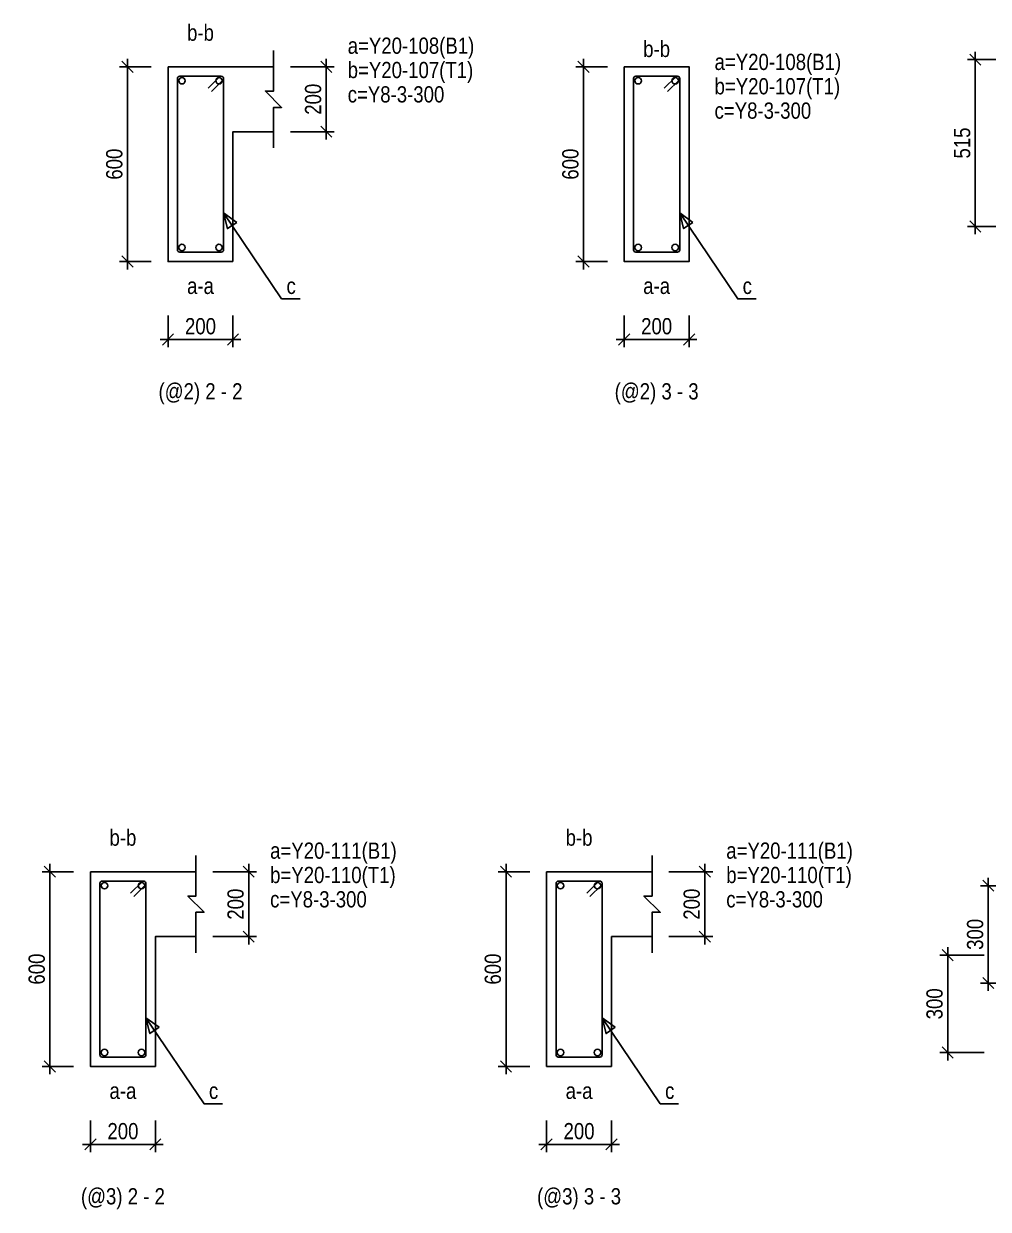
# Model space of a CAD drawing. Extents: x 0 to 206258, y -403073 to 0.
# Drawn here: x 20305 to 26248, y -384974 to -377669 of the extents above; entities that cross this region are included whole.
import ezdxf
from ezdxf.enums import TextEntityAlignment as Align

# ---------------------------------------------------------------- set-up
doc = ezdxf.new("R2010")
doc.units = 0
doc.header["$LTSCALE"] = 1000
doc.layers.add('Beam Line(D)', color=112, linetype='Continuous', true_color=0x00bd5e)
doc.layers.add('Link Label', color=94, linetype='Continuous', true_color=0x008100)
for name, color, linetype in [('Break Line', 5, 'Continuous'), ('Dimension Line', 5, 'Continuous'), ('Leader Line', 5, 'Continuous'), ('Link Line', 3, 'Continuous'), ('Rebar Label', 6, 'Continuous'), ('Rebar Line', 7, 'Continuous'), ('Section Label', 1, 'Continuous'), ('Top Rebar Label', 6, 'Continuous')]:
    doc.layers.add(name, color=color, linetype=linetype)
doc.styles.add('Dimension Text', font='ARIALN.TTF', dxfattribs={"height": 100})
doc.styles.add('Link Label', font='ARIALN.TTF', dxfattribs={"height": 100})
doc.styles.add('Rebar Label', font='ARIALN.TTF', dxfattribs={"height": 100})
doc.styles.add('Section Label', font='ARIALN.TTF', dxfattribs={"height": 100})
doc.styles.add('Top Rebar Label', font='ARIALN.TTF', dxfattribs={"height": 100})
doc.dimstyles.new('BEAM', dxfattribs={"dimtxt": 100, "dimasz": 30, "dimexe": 48.3, "dimexo": 103.5, "dimgap": 30, "dimtad": 1, "dimtoh": 1, "dimdec": 1, "dimlfac": 0.5, "dimdsep": 46, "dimtxsty": 'Dimension Text', "dimblk": 'PCDIM_TICK', "dimcen": 0.09, "dimclrd": 5, "dimclre": 5, "dimclrt": 5, "dimadec": 1, "dimazin": 0, "dimtp": 1, "dimtm": 1, "dimtfac": 1, "dimtdec": 4, "dimtofl": 0, "dimtmove": 0, "dimatfit": 3, "dimfxl": 1, "dimtolj": 1, "dimtzin": 0, "dimarcsym": 0})

# ---------------------------------------------------------------- blocks, each defined once
blk = doc.blocks.new('PCDIM_TICK')
at = {"layer": 'Dimension Line', "color": 0, "transparency": 33554687}
for p, q in [((1.15, 1.15), (-1.15, -1.15)), ((1.61, 0), (0, 0))]:
    blk.add_line(p, q, dxfattribs=at)
blk = doc.blocks.new('*U4403')
at = {"layer": 'Dimension Line', "color": 5, "true_color": 0x0000ff, "transparency": 16777216}
for p, q in [((21947.9, -377934.3), (22217.7, -377934.3)), ((22169.4, -378334.3), (22169.4, -377934.3)), ((21947.9, -378334.3), (22217.7, -378334.3))]:
    blk.add_line(p, q, dxfattribs=at)
at = {"layer": 'Dimension Line', "color": 5, "true_color": 0x0000ff, "transparency": 16777216, "xscale": 30, "yscale": 30}
for p, rotation in [((22169.4, -377934.3), 89.99999999999447), ((22169.4, -378334.3), 269.9999999999834)]:
    blk.add_blockref('PCDIM_TICK', p, dxfattribs=dict(at, rotation=rotation))
at = {"layer": 'Dimension Line', "color": 5, "true_color": 0x0000ff, "transparency": 16777216, "insert": (22139.4, -378134.3), "char_height": 100, "width": 182.775, "attachment_point": 8, "rotation": 90, "style": 'Dimension Text'}
blk.add_mtext('200', dxfattribs=at)
blk = doc.blocks.new('*U4404')
at = {"layer": 'Dimension Line', "color": 5, "true_color": 0x0000ff, "transparency": 16777216}
for p, q in [((21090.9, -377934.3), (20896.1, -377934.3)), ((20944.4, -379134.3), (20944.4, -377934.3)), ((21090.9, -379134.3), (20896.1, -379134.3))]:
    blk.add_line(p, q, dxfattribs=at)
at = {"layer": 'Dimension Line', "color": 5, "true_color": 0x0000ff, "transparency": 16777216, "xscale": 30, "yscale": 30}
for p, rotation in [((20944.4, -377934.3), 89.99999999999447), ((20944.4, -379134.3), 269.9999999999834)]:
    blk.add_blockref('PCDIM_TICK', p, dxfattribs=dict(at, rotation=rotation))
at = {"layer": 'Dimension Line', "color": 5, "true_color": 0x0000ff, "transparency": 16777216, "insert": (20914.4, -378534.3), "char_height": 100, "width": 181.97, "attachment_point": 8, "rotation": 90, "style": 'Dimension Text'}
blk.add_mtext('600', dxfattribs=at)
blk = doc.blocks.new('*U4405')
at = {"layer": 'Dimension Line', "color": 5, "true_color": 0x0000ff, "transparency": 16777216}
for p, q in [((21194.4, -379467.8), (21194.4, -379662.6)), ((21594.4, -379467.8), (21594.4, -379662.6)), ((21194.4, -379614.3), (21594.4, -379614.3))]:
    blk.add_line(p, q, dxfattribs=at)
at = {"layer": 'Dimension Line', "color": 5, "true_color": 0x0000ff, "transparency": 16777216, "xscale": 30, "yscale": 30, "rotation": 180.0000000000004}
blk.add_blockref('PCDIM_TICK', (21194.4, -379614.3), dxfattribs=at)
at = {"layer": 'Dimension Line', "color": 5, "true_color": 0x0000ff, "transparency": 16777216, "xscale": 30, "yscale": 30}
blk.add_blockref('PCDIM_TICK', (21594.4, -379614.3), dxfattribs=at)
at = {"layer": 'Dimension Line', "color": 5, "true_color": 0x0000ff, "transparency": 16777216, "insert": (21394.4, -379584.3), "char_height": 100, "width": 182.775, "attachment_point": 8, "style": 'Dimension Text'}
blk.add_mtext('200', dxfattribs=at)
blk = doc.blocks.new('*U4406')
at = {"layer": 'Dimension Line', "color": 5, "true_color": 0x0000ff, "transparency": 16777216}
for p, q in [((23901.1, -377934.3), (23706.3, -377934.3)), ((23754.6, -379134.3), (23754.6, -377934.3)), ((23901.1, -379134.3), (23706.3, -379134.3))]:
    blk.add_line(p, q, dxfattribs=at)
at = {"layer": 'Dimension Line', "color": 5, "true_color": 0x0000ff, "transparency": 16777216, "xscale": 30, "yscale": 30}
for p, rotation in [((23754.6, -377934.3), 89.99999999999447), ((23754.6, -379134.3), 269.9999999999834)]:
    blk.add_blockref('PCDIM_TICK', p, dxfattribs=dict(at, rotation=rotation))
at = {"layer": 'Dimension Line', "color": 5, "true_color": 0x0000ff, "transparency": 16777216, "insert": (23724.6, -378534.3), "char_height": 100, "width": 181.97, "attachment_point": 8, "rotation": 90, "style": 'Dimension Text'}
blk.add_mtext('600', dxfattribs=at)
blk = doc.blocks.new('*U4407')
at = {"layer": 'Dimension Line', "color": 5, "true_color": 0x0000ff, "transparency": 16777216}
for p, q in [((24004.6, -379467.8), (24004.6, -379662.6)), ((24404.6, -379467.8), (24404.6, -379662.6)), ((24004.6, -379614.3), (24404.6, -379614.3))]:
    blk.add_line(p, q, dxfattribs=at)
at = {"layer": 'Dimension Line', "color": 5, "true_color": 0x0000ff, "transparency": 16777216, "xscale": 30, "yscale": 30, "rotation": 180.0000000000004}
blk.add_blockref('PCDIM_TICK', (24004.6, -379614.3), dxfattribs=at)
at = {"layer": 'Dimension Line', "color": 5, "true_color": 0x0000ff, "transparency": 16777216, "xscale": 30, "yscale": 30}
blk.add_blockref('PCDIM_TICK', (24404.6, -379614.3), dxfattribs=at)
at = {"layer": 'Dimension Line', "color": 5, "true_color": 0x0000ff, "transparency": 16777216, "insert": (24204.6, -379584.3), "char_height": 100, "width": 182.775, "attachment_point": 8, "style": 'Dimension Text'}
blk.add_mtext('200', dxfattribs=at)
blk = doc.blocks.new('*U4409')
at = {"layer": 'Dimension Line', "color": 5, "true_color": 0x0000ff, "transparency": 16777216}
for p, q in [((26392.6, -377890.3), (26119.8, -377890.3)), ((26168.1, -378918.3), (26168.1, -377890.3)), ((26392.6, -378918.3), (26119.8, -378918.3))]:
    blk.add_line(p, q, dxfattribs=at)
at = {"layer": 'Dimension Line', "color": 5, "true_color": 0x0000ff, "transparency": 16777216, "xscale": 30, "yscale": 30}
for p, rotation in [((26168.1, -377890.3), 89.99999999999447), ((26168.1, -378918.3), 269.9999999999834)]:
    blk.add_blockref('PCDIM_TICK', p, dxfattribs=dict(at, rotation=rotation))
at = {"layer": 'Dimension Line', "color": 5, "true_color": 0x0000ff, "transparency": 16777216, "insert": (26138.1, -378404.3), "char_height": 100, "width": 182.373, "attachment_point": 8, "rotation": 90, "style": 'Dimension Text'}
blk.add_mtext('515', dxfattribs=at)
blk = doc.blocks.new('*U4436')
at = {"layer": 'Dimension Line', "color": 5, "true_color": 0x0000ff, "transparency": 16777216}
for p, q in [((21470, -382894.3), (21739.8, -382894.3)), ((21691.5, -383294.3), (21691.5, -382894.3)), ((21470, -383294.3), (21739.8, -383294.3))]:
    blk.add_line(p, q, dxfattribs=at)
at = {"layer": 'Dimension Line', "color": 5, "true_color": 0x0000ff, "transparency": 16777216, "xscale": 30, "yscale": 30}
for p, rotation in [((21691.5, -382894.3), 89.99999999999447), ((21691.5, -383294.3), 269.9999999999834)]:
    blk.add_blockref('PCDIM_TICK', p, dxfattribs=dict(at, rotation=rotation))
at = {"layer": 'Dimension Line', "color": 5, "true_color": 0x0000ff, "transparency": 16777216, "insert": (21661.5, -383094.3), "char_height": 100, "width": 182.775, "attachment_point": 8, "rotation": 90, "style": 'Dimension Text'}
blk.add_mtext('200', dxfattribs=at)
blk = doc.blocks.new('*U4437')
at = {"layer": 'Dimension Line', "color": 5, "true_color": 0x0000ff, "transparency": 16777216}
for p, q in [((20613, -382894.3), (20418.2, -382894.3)), ((20466.5, -384094.3), (20466.5, -382894.3)), ((20613, -384094.3), (20418.2, -384094.3))]:
    blk.add_line(p, q, dxfattribs=at)
at = {"layer": 'Dimension Line', "color": 5, "true_color": 0x0000ff, "transparency": 16777216, "xscale": 30, "yscale": 30}
for p, rotation in [((20466.5, -382894.3), 89.99999999999447), ((20466.5, -384094.3), 269.9999999999834)]:
    blk.add_blockref('PCDIM_TICK', p, dxfattribs=dict(at, rotation=rotation))
at = {"layer": 'Dimension Line', "color": 5, "true_color": 0x0000ff, "transparency": 16777216, "insert": (20436.5, -383494.3), "char_height": 100, "width": 181.97, "attachment_point": 8, "rotation": 90, "style": 'Dimension Text'}
blk.add_mtext('600', dxfattribs=at)
blk = doc.blocks.new('*U4438')
at = {"layer": 'Dimension Line', "color": 5, "true_color": 0x0000ff, "transparency": 16777216}
for p, q in [((20716.5, -384427.8), (20716.5, -384622.6)), ((21116.5, -384427.8), (21116.5, -384622.6)), ((20716.5, -384574.3), (21116.5, -384574.3))]:
    blk.add_line(p, q, dxfattribs=at)
at = {"layer": 'Dimension Line', "color": 5, "true_color": 0x0000ff, "transparency": 16777216, "xscale": 30, "yscale": 30, "rotation": 180.0000000000004}
blk.add_blockref('PCDIM_TICK', (20716.5, -384574.3), dxfattribs=at)
at = {"layer": 'Dimension Line', "color": 5, "true_color": 0x0000ff, "transparency": 16777216, "xscale": 30, "yscale": 30}
blk.add_blockref('PCDIM_TICK', (21116.5, -384574.3), dxfattribs=at)
at = {"layer": 'Dimension Line', "color": 5, "true_color": 0x0000ff, "transparency": 16777216, "insert": (20916.5, -384544.3), "char_height": 100, "width": 182.775, "attachment_point": 8, "style": 'Dimension Text'}
blk.add_mtext('200', dxfattribs=at)
blk = doc.blocks.new('*U4439')
at = {"layer": 'Dimension Line', "color": 5, "true_color": 0x0000ff, "transparency": 16777216}
for p, q in [((24280.2, -382894.3), (24550, -382894.3)), ((24501.7, -383294.3), (24501.7, -382894.3)), ((24280.2, -383294.3), (24550, -383294.3))]:
    blk.add_line(p, q, dxfattribs=at)
at = {"layer": 'Dimension Line', "color": 5, "true_color": 0x0000ff, "transparency": 16777216, "xscale": 30, "yscale": 30}
for p, rotation in [((24501.7, -382894.3), 89.99999999999447), ((24501.7, -383294.3), 269.9999999999834)]:
    blk.add_blockref('PCDIM_TICK', p, dxfattribs=dict(at, rotation=rotation))
at = {"layer": 'Dimension Line', "color": 5, "true_color": 0x0000ff, "transparency": 16777216, "insert": (24471.7, -383094.3), "char_height": 100, "width": 182.775, "attachment_point": 8, "rotation": 90, "style": 'Dimension Text'}
blk.add_mtext('200', dxfattribs=at)
blk = doc.blocks.new('*U4440')
at = {"layer": 'Dimension Line', "color": 5, "true_color": 0x0000ff, "transparency": 16777216}
for p, q in [((23423.2, -382894.3), (23228.4, -382894.3)), ((23276.7, -384094.3), (23276.7, -382894.3)), ((23423.2, -384094.3), (23228.4, -384094.3))]:
    blk.add_line(p, q, dxfattribs=at)
at = {"layer": 'Dimension Line', "color": 5, "true_color": 0x0000ff, "transparency": 16777216, "xscale": 30, "yscale": 30}
for p, rotation in [((23276.7, -382894.3), 89.99999999999447), ((23276.7, -384094.3), 269.9999999999834)]:
    blk.add_blockref('PCDIM_TICK', p, dxfattribs=dict(at, rotation=rotation))
at = {"layer": 'Dimension Line', "color": 5, "true_color": 0x0000ff, "transparency": 16777216, "insert": (23246.7, -383494.3), "char_height": 100, "width": 181.97, "attachment_point": 8, "rotation": 90, "style": 'Dimension Text'}
blk.add_mtext('600', dxfattribs=at)
blk = doc.blocks.new('*U4441')
at = {"layer": 'Dimension Line', "color": 5, "true_color": 0x0000ff, "transparency": 16777216}
for p, q in [((23526.7, -384427.8), (23526.7, -384622.6)), ((23926.7, -384427.8), (23926.7, -384622.6)), ((23526.7, -384574.3), (23926.7, -384574.3))]:
    blk.add_line(p, q, dxfattribs=at)
at = {"layer": 'Dimension Line', "color": 5, "true_color": 0x0000ff, "transparency": 16777216, "xscale": 30, "yscale": 30, "rotation": 180.0000000000004}
blk.add_blockref('PCDIM_TICK', (23526.7, -384574.3), dxfattribs=at)
at = {"layer": 'Dimension Line', "color": 5, "true_color": 0x0000ff, "transparency": 16777216, "xscale": 30, "yscale": 30}
blk.add_blockref('PCDIM_TICK', (23926.7, -384574.3), dxfattribs=at)
at = {"layer": 'Dimension Line', "color": 5, "true_color": 0x0000ff, "transparency": 16777216, "insert": (23726.7, -384544.3), "char_height": 100, "width": 182.775, "attachment_point": 8, "style": 'Dimension Text'}
blk.add_mtext('200', dxfattribs=at)
blk = doc.blocks.new('*U4442')
at = {"layer": 'Dimension Line', "color": 5, "true_color": 0x0000ff, "transparency": 16777216}
for p, q in [((26472.4, -382980.3), (26199.6, -382980.3)), ((26247.9, -383580.3), (26247.9, -382980.3)), ((26472.4, -383580.3), (26199.6, -383580.3))]:
    blk.add_line(p, q, dxfattribs=at)
at = {"layer": 'Dimension Line', "color": 5, "true_color": 0x0000ff, "transparency": 16777216, "xscale": 30, "yscale": 30}
for p, rotation in [((26247.9, -382980.3), 89.99999999999447), ((26247.9, -383580.3), 269.9999999999834)]:
    blk.add_blockref('PCDIM_TICK', p, dxfattribs=dict(at, rotation=rotation))
at = {"layer": 'Dimension Line', "color": 5, "true_color": 0x0000ff, "transparency": 16777216, "insert": (26217.9, -383280.3), "char_height": 100, "width": 181.501, "attachment_point": 8, "rotation": 90, "style": 'Dimension Text'}
blk.add_mtext('300', dxfattribs=at)
blk = doc.blocks.new('*U4443')
at = {"layer": 'Dimension Line', "color": 5, "true_color": 0x0000ff, "transparency": 16777216}
for p, q in [((26222.4, -383408.3), (25949.6, -383408.3)), ((25997.9, -384008.3), (25997.9, -383408.3)), ((26222.4, -384008.3), (25949.6, -384008.3))]:
    blk.add_line(p, q, dxfattribs=at)
at = {"layer": 'Dimension Line', "color": 5, "true_color": 0x0000ff, "transparency": 16777216, "xscale": 30, "yscale": 30}
for p, rotation in [((25997.9, -383408.3), 89.99999999999447), ((25997.9, -384008.3), 269.9999999999834)]:
    blk.add_blockref('PCDIM_TICK', p, dxfattribs=dict(at, rotation=rotation))
at = {"layer": 'Dimension Line', "color": 5, "true_color": 0x0000ff, "transparency": 16777216, "insert": (25967.9, -383708.3), "char_height": 100, "width": 181.501, "attachment_point": 8, "rotation": 90, "style": 'Dimension Text'}
blk.add_mtext('300', dxfattribs=at)

msp = doc.modelspace()

# ---------------------------------------------------------------- linework, layer by layer
at = {"layer": 'Beam Line(D)', "transparency": 33554687}
for points in [[(21194.389, -377934.284), (21594.389, -377934.284)], [(21594.389, -379134.284), (21194.389, -379134.284), (21194.389, -377934.284)], [(21594.389, -377934.284), (21594.389, -377934.284)], [(21594.389, -377934.284), (21844.389, -377934.284)], [(24004.627, -377934.284), (24404.627, -377934.284), (24404.627, -379134.284), (24004.627, -379134.284), (24004.627, -377934.284)], [(21594.389, -379134.284), (21594.389, -378334.284), (21844.389, -378334.284)], [(20716.504, -382894.284), (21116.504, -382894.284)], [(21116.504, -384094.284), (20716.504, -384094.284), (20716.504, -382894.284)], [(21116.504, -382894.284), (21116.504, -382894.284)], [(21116.504, -382894.284), (21366.504, -382894.284)], [(23526.743, -382894.284), (23926.743, -382894.284)], [(23926.743, -384094.284), (23526.743, -384094.284), (23526.743, -382894.284)], [(23926.743, -382894.284), (23926.743, -382894.284)], [(23926.743, -382894.284), (24176.743, -382894.284)], [(21116.504, -384094.284), (21116.504, -383294.284), (21366.504, -383294.284)], [(23926.743, -384094.284), (23926.743, -383294.284), (24176.743, -383294.284)]]:
    msp.add_lwpolyline(points, dxfattribs=at)
at = {"layer": 'Break Line', "transparency": 33554687}
for points in [[(21844.389, -377834.284), (21844.389, -378084.284), (21794.389, -378084.284), (21894.389, -378184.284), (21844.389, -378184.284), (21844.389, -378434.284)], [(21366.504, -382794.284), (21366.504, -383044.284), (21316.504, -383044.284), (21416.504, -383144.284), (21366.504, -383144.284), (21366.504, -383394.284)], [(24176.743, -382794.284), (24176.743, -383044.284), (24126.743, -383044.284), (24226.743, -383144.284), (24176.743, -383144.284), (24176.743, -383394.284)]]:
    msp.add_lwpolyline(points, dxfattribs=at)
at = {"layer": 'Leader Line', "transparency": 33554687}
for points in [[(21617.33, -378893.009), (21560.645, -378931.298), (21536.389, -378834.284), (21617.33, -378893.009)], [(21536.389, -378834.284), (21894.389, -379364.284), (22007.518, -379364.284)], [(24427.568, -378893.008), (24370.884, -378931.297), (24346.627, -378834.283), (24427.568, -378893.008)], [(24346.627, -378834.283), (24704.627, -379364.284), (24817.757, -379364.284)], [(21139.445, -383853.009), (21082.761, -383891.298), (21058.504, -383794.284), (21139.445, -383853.009)], [(21058.504, -383794.284), (21416.504, -384324.284), (21529.633, -384324.284)], [(23949.683, -383853.009), (23892.999, -383891.297), (23868.743, -383794.284), (23949.683, -383853.009)], [(23868.743, -383794.284), (24226.743, -384324.284), (24339.872, -384324.284)]]:
    msp.add_lwpolyline(points, dxfattribs=at)
at = {"layer": 'Link Line', "transparency": 33554687}
for points in [[(21461.578, -378086.894), (21532.288, -378016.183, 0.66817864), (21522.389, -377992.284), (21266.389, -377992.284, 0.41421356), (21252.389, -378006.284), (21252.389, -379062.284, 0.41421356), (21266.389, -379076.284), (21522.389, -379076.284, 0.41421356), (21536.389, -379062.284), (21536.389, -378006.284, 0.66817864), (21512.489, -377996.384), (21441.779, -378067.095)], [(24271.816, -378086.894), (24342.527, -378016.183, 0.66817864), (24332.627, -377992.284), (24076.627, -377992.284, 0.41421356), (24062.627, -378006.284), (24062.627, -379062.284, 0.41421356), (24076.627, -379076.284), (24332.627, -379076.284, 0.41421356), (24346.627, -379062.284), (24346.627, -378006.284, 0.66817864), (24322.728, -377996.384), (24252.017, -378067.095)], [(20983.693, -383046.894), (21054.403, -382976.183, 0.66817864), (21044.504, -382952.284), (20788.504, -382952.284, 0.41421356), (20774.504, -382966.284), (20774.504, -384022.284, 0.41421356), (20788.504, -384036.284), (21044.504, -384036.284, 0.41421356), (21058.504, -384022.284), (21058.504, -382966.284, 0.66817864), (21034.604, -382956.384), (20963.894, -383027.095)], [(23793.931, -383046.894), (23864.642, -382976.183, 0.66817864), (23854.743, -382952.284), (23598.743, -382952.284, 0.41421356), (23584.743, -382966.284), (23584.743, -384022.284, 0.41421356), (23598.743, -384036.284), (23854.743, -384036.284, 0.41421356), (23868.743, -384022.284), (23868.743, -382966.284, 0.66817864), (23844.843, -382956.384), (23774.132, -383027.095)]]:
    msp.add_lwpolyline(points, format="xyb", dxfattribs=at)
at = {"layer": 'Rebar Line', "transparency": 33554687}
for centre in [(21280.389, -378020.284), (21508.389, -378020.284), (24090.627, -378020.284), (24318.627, -378020.284), (21280.389, -379048.284), (21508.389, -379048.284), (24090.627, -379048.284), (24318.627, -379048.284), (20802.504, -382980.284), (21030.504, -382980.284), (23612.743, -382980.284), (23840.743, -382980.284), (20802.504, -384008.284), (21030.504, -384008.284), (23612.743, -384008.284), (23840.743, -384008.284)]:
    msp.add_circle(centre, 20, dxfattribs=at)

# ---------------------------------------------------------------- texts
at = {"layer": 'Link Label', "transparency": 33554687, "style": 'Link Label'}
for s, p in [(' c=Y8-3-300', (22269.389, -378154.284)), (' c=Y8-3-300', (24529.627, -378254.284)), ('c', (21924.389, -379334.284)), ('c', (24734.627, -379334.284)), (' c=Y8-3-300', (21791.504, -383114.284)), (' c=Y8-3-300', (24601.743, -383114.284)), ('c', (21446.504, -384294.284)), ('c', (24256.743, -384294.284))]:
    msp.add_text(s, height=100, dxfattribs=at).set_placement(p)
at = {"layer": 'Rebar Label', "transparency": 33554687, "style": 'Rebar Label'}
for s, p in [('b-b', (21394.389, -377804.284)), ('b-b', (24204.627, -377904.284)), ('a-a', (21394.389, -379364.284)), ('a-a', (24204.627, -379364.284)), ('b-b', (20916.504, -382764.284)), ('b-b', (23726.743, -382764.284)), ('a-a', (20916.504, -384324.284)), ('a-a', (23726.743, -384324.284))]:
    msp.add_text(s, height=100, dxfattribs=at).set_placement(p, align=Align.BOTTOM_CENTER)
for s, p in [(' a=Y20-108(B1)', (22269.389, -377854.284)), (' a=Y20-108(B1)', (24529.627, -377954.284)), (' a=Y20-111(B1)', (21791.504, -382814.284)), (' a=Y20-111(B1)', (24601.743, -382814.284))]:
    msp.add_text(s, height=100, dxfattribs=at).set_placement(p)
at = {"layer": 'Section Label', "transparency": 33554687, "style": 'Section Label'}
for s, p in [('(@2) 2 - 2', (21394.389, -380014.284)), ('(@2) 3 - 3', (24204.627, -380014.284)), ('(@3) 2 - 2', (20916.504, -384974.284)), ('(@3) 3 - 3', (23726.743, -384974.284))]:
    msp.add_text(s, height=100, dxfattribs=at).set_placement(p, align=Align.BOTTOM_CENTER)
at = {"layer": 'Top Rebar Label', "transparency": 33554687, "style": 'Top Rebar Label'}
for s, p in [(' b=Y20-107(T1)', (22269.389, -378004.284)), (' b=Y20-107(T1)', (24529.627, -378104.284)), (' b=Y20-110(T1)', (21791.504, -382964.284)), (' b=Y20-110(T1)', (24601.743, -382964.284))]:
    msp.add_text(s, height=100, dxfattribs=at).set_placement(p)

# ---------------------------------------------------------------- dimensions: what is measured, and where the dimension line sits
at = {"layer": 'Dimension Line', "transparency": 33554687}
for base, p1, p2, text, picture, middle in [((20944.389, -378534.284), (21194.389, -379134.284), (21194.389, -377934.284), '600', '*U4404', (20944.389, -378534.284)), ((22169.389, -378134.284), (21844.389, -378334.284), (21844.389, -377934.284), '200', '*U4403', (22169.389, -378134.284)), ((23754.627, -378534.284), (24004.627, -379134.284), (24004.627, -377934.284), '600', '*U4406', (23754.627, -378534.284)), ((26168.06, -378404.284), (26496.06, -378918.284), (26496.06, -377890.284), '515', '*U4409', (26168.06, -378404.284)), ((20466.504, -383494.284), (20716.504, -384094.284), (20716.504, -382894.284), '600', '*U4437', (20466.504, -383494.284)), ((21691.504, -383094.284), (21366.504, -383294.284), (21366.504, -382894.284), '200', '*U4436', (21691.504, -383094.284)), ((23276.743, -383494.284), (23526.743, -384094.284), (23526.743, -382894.284), '600', '*U4440', (23276.743, -383494.284)), ((24501.743, -383094.284), (24176.743, -383294.284), (24176.743, -382894.284), '200', '*U4439', (24501.743, -383094.284)), ((26247.857, -383280.284), (26575.857, -383580.284), (26575.857, -382980.284), '300', '*U4442', (26247.857, -383280.284)), ((25997.857, -383708.284), (26325.857, -384008.284), (26325.857, -383408.284), '300', '*U4443', (25997.857, -383708.284))]:
    dim = msp.add_linear_dim(base=base, p1=p1, p2=p2, angle=90, text=text, dimstyle='BEAM', override={"dimscale": 1, "dimtxt": 100, "dimasz": 30, "dimexe": 48.3, "dimexo": 103.5, "dimgap": 30, "dimtad": 1, "dimtih": 0, "dimdec": 1, "dimlfac": 0.5, "dimzin": 8, "dimlunit": 2, "dimpost": '', "dimtxsty": 'Dimension Text', "dimblk": 'PCDIM_TICK', "dimse1": 0, "dimse2": 0, "dimsd2": 0, "dimclrd": 5, "dimclre": 5, "dimclrt": 5, "dimaunit": 0, "dimadec": 1, "dimazin": 0, "dimtol": 0, "dimtp": 1, "dimtm": 1, "dimtmove": 0}, dxfattribs=at)
    dim.commit()
    dim.dimension.update_dxf_attribs({"geometry": picture, "text_midpoint": middle})
for base, p1, p2, picture, middle in [((21394.389, -379614.284), (21194.389, -379364.284), (21594.389, -379364.284), '*U4405', (21394.389, -379614.284)), ((24204.627, -379614.284), (24004.627, -379364.284), (24404.627, -379364.284), '*U4407', (24204.627, -379614.284)), ((20916.504, -384574.284), (20716.504, -384324.284), (21116.504, -384324.284), '*U4438', (20916.504, -384574.284)), ((23726.743, -384574.284), (23526.743, -384324.284), (23926.743, -384324.284), '*U4441', (23726.743, -384574.284))]:
    dim = msp.add_linear_dim(base=base, p1=p1, p2=p2, text='200', dimstyle='BEAM', override={"dimscale": 1, "dimtxt": 100, "dimasz": 30, "dimexe": 48.3, "dimexo": 103.5, "dimgap": 30, "dimtad": 1, "dimtih": 0, "dimdec": 1, "dimlfac": 0.5, "dimzin": 8, "dimlunit": 2, "dimpost": '', "dimtxsty": 'Dimension Text', "dimblk": 'PCDIM_TICK', "dimse1": 0, "dimse2": 0, "dimsd2": 0, "dimclrd": 5, "dimclre": 5, "dimclrt": 5, "dimaunit": 0, "dimadec": 1, "dimazin": 0, "dimtol": 0, "dimtp": 1, "dimtm": 1, "dimtmove": 0}, dxfattribs=at)
    dim.commit()
    dim.dimension.update_dxf_attribs({"geometry": picture, "text_midpoint": middle})

doc.saveas('drawing.dxf')
